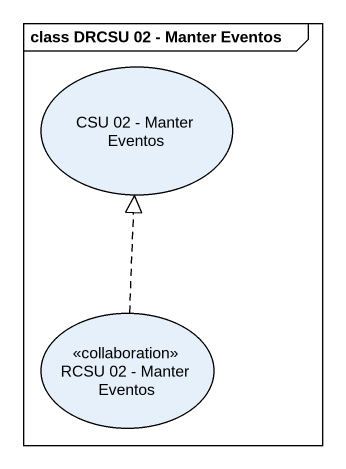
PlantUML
@startuml
mainframe class DRCSU 02 - Manter Eventos
usecase "CSU 02 - Manter Eventos" as CSU_02_Manter_Eventos
usecase "RCSU 02 - Manter Eventos" as RCSU_02_Manter_Eventos <<collaboration>>
RCSU_02_Manter_Eventos .up.|> CSU_02_Manter_Eventos
@enduml
